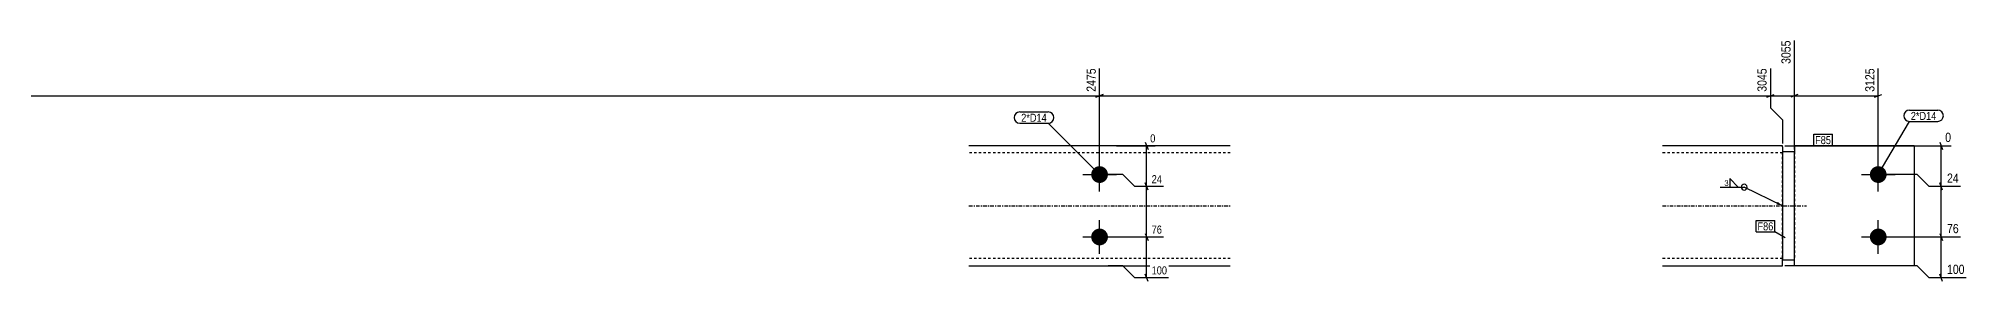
# Model space of a CAD drawing. Header units: millimetres. Extents: x 17 to 19271, y 5 to 1053.
# Drawn here: x 17662 to 19271, y 5 to 207 of the extents above; entities that cross this region are included whole.
import ezdxf

# ---------------------------------------------------------------- set-up
doc = ezdxf.new("R2010")
doc.units = ezdxf.units.MM
doc.linetypes.add('DXK_LINE_DOT2', pattern=[3.9198, 1.9599, -1.9599])
doc.linetypes.add('DXK_LINE_DOT3', pattern=[5.9187, 2.979, -0.9799, 0.9799, -0.9799])
for name, color, linetype in [('MÅLSÆTNING', 7, 'Continuous'), ('STÅL', 7, 'Continuous'), ('TEKST', 7, 'Continuous')]:
    doc.layers.add(name, color=color, linetype=linetype)
doc.styles.add('Arial Narrow', font='ARIALN.TTF', dxfattribs={"height": 0.2})

msp = doc.modelspace()

# ---------------------------------------------------------------- hatches: boundary and pattern name
at = {"layer": 'STÅL', "linetype": 'Continuous'}
for points in [[(18547.8, 100.8, -1), (18547.8, 86.8, -1)], [(19197.8, 100.8, -1), (19197.8, 86.8, -1)], [(18547.8, 48.8, -1), (18547.8, 34.8, -1)], [(19197.8, 48.8, -1), (19197.8, 34.8, -1)]]:
    msp.add_hatch(color=96, dxfattribs=at).paths.add_polyline_path(points)
at = {"layer": 'TEKST', "linetype": 'Continuous'}
msp.add_hatch(color=3, dxfattribs=at).paths.add_polyline_path([(19113.9, 71.1), (19117.8, 67.8), (19112.8, 68.9)])

# ---------------------------------------------------------------- linework, layer by layer
at = {"layer": 'MÅLSÆTNING', "color": 7, "linetype": 'Continuous'}
for p, q in [((19127.8, 114.8), (19127.8, 205.5)), ((19127.8, 114.8), (19127.8, 205.5)), ((18547.8, 95.8), (18547.8, 182.3)), ((18547.8, 95.8), (18547.8, 182.3)), ((19107.8, 182.3), (19107.8, 149.4)), ((19197.8, 95.8), (19197.8, 182.3)), ((16072.8, 159.4), (18547.8, 159.4)), ((18550.8, 160.6), (18544.8, 158.2)), ((18544.8, 158.2), (18550.8, 160.6)), ((18547.8, 159.4), (19107.8, 159.4)), ((19104.8, 158.2), (19110.8, 160.6)), ((19107.8, 149.4), (19117.8, 139.4)), ((19107.8, 149.4), (19117.8, 139.4)), ((19130.8, 160.6), (19124.8, 158.2)), ((19130.8, 160.6), (19124.8, 158.2)), ((19127.8, 159.4), (19197.8, 159.4)), ((19194.8, 158.2), (19200.8, 160.6)), ((19117.8, 139.4), (19117.8, 119.8)), ((19117.8, 139.4), (19117.8, 119.8)), ((18562, 117.8), (18594.3, 117.8)), ((18585.9, 120.8), (18588.3, 114.8)), ((18587.1, 83.8), (18587.1, 117.8)), ((19119.8, 117.8), (19258.6, 117.8)), ((19249.1, 120.8), (19251.5, 114.8)), ((18567.1, 93.8), (18549.8, 93.8)), ((18567.1, 93.8), (18549.8, 93.8)), ((18577.1, 83.8), (18567.1, 93.8)), ((18577.1, 83.8), (18567.1, 93.8)), ((18601.1, 83.8), (18577.1, 83.8)), ((18601.1, 83.8), (18577.1, 83.8)), ((18588.3, 80.8), (18585.9, 86.8)), ((18588.3, 80.8), (18585.9, 86.8)), ((19230.3, 93.8), (19199.8, 93.8)), ((19230.3, 93.8), (19199.8, 93.8)), ((19240.3, 83.8), (19230.3, 93.8)), ((19240.3, 83.8), (19230.3, 93.8)), ((19266.4, 83.8), (19240.3, 83.8)), ((19251.5, 80.8), (19249.1, 86.8)), ((19250.3, 41.8), (19250.3, 83.8)), ((18549.8, 41.8), (18601.1, 41.8)), ((18585.9, 44.8), (18588.3, 38.8)), ((18587.1, 7.8), (18587.1, 41.8)), ((19199.8, 41.8), (19266.4, 41.8)), ((19199.8, 41.8), (19266.4, 41.8)), ((19249.1, 44.8), (19251.5, 38.8)), ((19249.1, 44.8), (19251.5, 38.8)), ((19250.3, 7.8), (19250.3, 41.8)), ((18567.1, 17.8), (18555.1, 17.8)), ((18577.1, 7.8), (18567.1, 17.8)), ((19230.3, 17.8), (19119.8, 17.8)), ((19240.3, 7.8), (19230.3, 17.8)), ((18605.4, 7.8), (18577.1, 7.8)), ((18588.3, 4.8), (18585.9, 10.8)), ((19271.3, 7.8), (19240.3, 7.8)), ((19251.5, 4.8), (19249.1, 10.8))]:
    msp.add_line(p, q, dxfattribs=at)
at = {"layer": 'STÅL', "color": 2, "linetype": 'Continuous'}
for p, q in [((18656.8, 117.8), (18438.8, 117.8)), ((19117.8, 117.8), (19017.8, 117.8)), ((19117.8, 116.9), (19117.8, 117.8)), ((19117.8, 116.9), (19117.8, 112.8)), ((19117.8, 112.8), (19117.8, 22.8)), ((19127.8, 112.8), (19117.8, 112.8)), ((19127.8, 117.8), (19127.8, 112.8)), ((19227.8, 117.8), (19127.8, 117.8)), ((19127.8, 22.8), (19127.8, 112.8)), ((19227.8, 117.8), (19227.8, 17.8)), ((18438.8, 17.8), (18656.8, 17.8)), ((19017.8, 17.8), (19117.8, 17.8)), ((19117.8, 17.8), (19117.8, 22.8)), ((19117.8, 22.8), (19127.8, 22.8)), ((19127.8, 17.8), (19127.8, 22.8)), ((19227.8, 17.8), (19127.8, 17.8))]:
    msp.add_line(p, q, dxfattribs=at)
at = {"layer": 'STÅL', "color": 7, "linetype": 'DXK_LINE_DOT2'}
for p, q in [((19117.8, 24.3), (19117.8, 112.8)), ((19127.8, 112.8), (19127.8, 22.8)), ((18656.8, 111.8), (18438.8, 111.8)), ((19117.8, 111.8), (19017.8, 111.8)), ((18656.8, 23.8), (18438.8, 23.8)), ((19117.8, 23.8), (19017.8, 23.8)), ((19117.8, 23.8), (19117.8, 24.3)), ((19117.8, 22.8), (19117.8, 23.8))]:
    msp.add_line(p, q, dxfattribs=at)
at = {"layer": 'STÅL', "color": 96, "linetype": 'Continuous'}
for p, q in [((18547.8, 79.8), (18547.8, 107.8)), ((19197.8, 79.8), (19197.8, 107.8)), ((18533.8, 93.8), (18561.8, 93.8)), ((19183.8, 93.8), (19211.8, 93.8)), ((18547.8, 27.8), (18547.8, 55.8)), ((19197.8, 27.8), (19197.8, 55.8)), ((18533.8, 41.8), (18561.8, 41.8)), ((19183.8, 41.8), (19211.8, 41.8))]:
    msp.add_line(p, q, dxfattribs=at)
at = {"layer": 'STÅL', "color": 7, "linetype": 'DXK_LINE_DOT3'}
for p, q in [((18438.8, 67.8), (18656.8, 67.8)), ((19017.8, 67.8), (19137.8, 67.8))]:
    msp.add_line(p, q, dxfattribs=at)
at = {"layer": 'TEKST', "color": 3, "linetype": 'Continuous'}
msp.add_line((19117.8, 67.8), (19085.9, 83.3), dxfattribs=at)
for start, end in [(90, 270), (270, 90)]:
    msp.add_arc((19085.9, 83.3), 2.5, start, end, dxfattribs=at)

# ---------------------------------------------------------------- wipeouts: each hides what was drawn before it
at = {"color": 0}
for points in [[(19246.3, 139.3), (19246.3, 146.3), (19225, 146.3), (19225, 139.3)], [(18503.7, 137.8), (18503.7, 144.8), (18482.4, 144.8), (18482.4, 137.8)], [(19072.8, 83.9), (19072.8, 89.7), (19069, 89.7), (19069, 83.9)]]:
    msp.add_wipeout(points, dxfattribs=at).dxf.layer = 'TEKST'

# ---------------------------------------------------------------- next in the draw order: linework, layer by layer
at = {"layer": 'TEKST', "color": 3, "linetype": 'Continuous'}
for p, q in [((19065.9, 83.3), (19085.9, 83.3)), ((19081, 83.3), (19073.8, 90.4)), ((19073.8, 90.4), (19073.8, 83.3)), ((19073.8, 83.3), (19081, 83.3))]:
    msp.add_line(p, q, dxfattribs=at)

# ---------------------------------------------------------------- next in the draw order: texts
at = {"layer": 'TEKST', "color": 3, "style": 'Arial Narrow'}
msp.add_text('3', height=4.77, dxfattribs=at).set_placement((19069.4, 84.3))

# ---------------------------------------------------------------- next in the draw order: wipeouts: each hides what was drawn before it
at = {"color": 0, "linetype": 'Continuous'}
for points in [[(18546.2, 183.9), (18535, 183.9), (18535, 161.2), (18546.2, 161.2)], [(19106.2, 183.9), (19095, 183.9), (19095, 161.2), (19106.2, 161.2)], [(19196.2, 183.9), (19185, 183.9), (19185, 161.2), (19196.2, 161.2)], [(18595.7, 119.2), (18595.7, 129), (18588.7, 129), (18588.7, 119.2)], [(19266.5, 85.4), (19266.5, 96.6), (19253.6, 96.6), (19253.6, 85.4)], [(18601.3, 43.2), (18601.3, 53), (18589.9, 53), (18589.9, 43.2)], [(19266.5, 43.4), (19266.5, 54.6), (19253.6, 54.6), (19253.6, 43.4)], [(18605.5, 9.2), (18605.5, 19), (18589.9, 19), (18589.9, 9.2)], [(19271.4, 9.4), (19271.4, 20.6), (19253.6, 20.6), (19253.6, 9.4)]]:
    msp.add_wipeout(points, dxfattribs=at).dxf.layer = 'MÅLSÆTNING'
at = {"color": 0}
for points in [[(19246.3, 139.3), (19246.3, 146.3), (19225, 146.3), (19225, 139.3)], [(18503.7, 137.8), (18503.7, 144.8), (18482.4, 144.8), (18482.4, 137.8)], [(19158.3, 119.2), (19158.3, 126.2), (19145.1, 126.2), (19145.1, 119.2)], [(19110.2, 47.3), (19110.2, 54.3), (19097, 54.3), (19097, 47.3)]]:
    msp.add_wipeout(points, dxfattribs=at).dxf.layer = 'TEKST'

# ---------------------------------------------------------------- next in the draw order: linework, layer by layer
at = {"layer": 'MÅLSÆTNING', "color": 7, "linetype": 'Continuous'}
for p, q in [((19107.8, 182.3), (19107.8, 149.4)), ((19104.8, 158.2), (19110.8, 160.6)), ((19107.8, 159.4), (19127.8, 159.4)), ((19250.3, 83.8), (19250.3, 117.8)), ((18587.1, 41.8), (18587.1, 83.8)), ((19266.4, 83.8), (19240.3, 83.8)), ((19251.5, 80.8), (19249.1, 86.8)), ((18549.8, 41.8), (18601.1, 41.8)), ((18585.9, 44.8), (18588.3, 38.8))]:
    msp.add_line(p, q, dxfattribs=at)
at = {"layer": 'TEKST', "color": 7, "linetype": 'Continuous'}
for p, q in [((18481.2, 146), (18504.9, 146)), ((19223.8, 147.5), (19247.5, 147.5)), ((18481.2, 136.6), (18504.9, 136.6)), ((18547.8, 93.8), (18504.9, 136.6)), ((19197.8, 93.8), (19223.8, 138.1))]:
    msp.add_line(p, q, dxfattribs=at)
for centre, start, end in [((18481.2, 141.3), 90, 270), ((18504.9, 141.3), 270, 90), ((19223.8, 142.8), 90, 270)]:
    msp.add_arc(centre, 4.7, start, end, dxfattribs=at)

# ---------------------------------------------------------------- next in the draw order: texts
at = {"layer": 'MÅLSÆTNING', "color": 3, "linetype": 'Continuous', "style": 'Arial Narrow'}
for s, p in [('2475', (18544.6, 162.8)), ('3045', (19104.6, 162.8)), ('3125', (19194.6, 162.8))]:
    msp.add_text(s, height=7.64, rotation=90.0002, dxfattribs=at).set_placement(p)
for s, height, p in [('0', 6.68, (18590.1, 120.6)), ('24', 7.64, (19255.2, 87)), ('76', 6.68, (18591.3, 44.6)), ('76', 7.64, (19255.2, 45)), ('100', 6.68, (18591.3, 10.6)), ('100', 7.64, (19255.2, 11))]:
    msp.add_text(s, height=height, dxfattribs=at).set_placement(p)
at = {"layer": 'TEKST', "color": 3, "style": 'Arial Narrow'}
for p in [(19225, 139.3), (18482.4, 137.8)]:
    msp.add_text('2*D14', height=6.68, dxfattribs=at).set_placement(p)

# ---------------------------------------------------------------- next in the draw order: wipeouts: each hides what was drawn before it
at = {"color": 0}
for points in [[(19158.3, 119.2), (19158.3, 126.2), (19145.1, 126.2), (19145.1, 119.2)], [(19110.2, 47.3), (19110.2, 54.3), (19097, 54.3), (19097, 47.3)]]:
    msp.add_wipeout(points, dxfattribs=at).dxf.layer = 'TEKST'

# ---------------------------------------------------------------- next in the draw order: linework, layer by layer
at = {"layer": 'TEKST', "color": 7, "linetype": 'Continuous'}
for p, q in [((19143.9, 127.4), (19159.5, 127.4)), ((19143.9, 118), (19143.9, 127.4)), ((19143.9, 118), (19159.5, 118)), ((19159.5, 118), (19159.5, 127.4)), ((19095.8, 55.5), (19111.4, 55.5)), ((19095.8, 46.1), (19095.8, 55.5)), ((19111.4, 46.1), (19111.4, 55.5)), ((19095.8, 46.1), (19111.4, 46.1)), ((19120.1, 41.1), (19111.4, 46.1))]:
    msp.add_line(p, q, dxfattribs=at)

# ---------------------------------------------------------------- next in the draw order: texts
at = {"layer": 'TEKST', "color": 3, "style": 'Arial Narrow'}
for s, p in [('F85', (19145.1, 119.2)), ('F86', (19097, 47.3))]:
    msp.add_text(s, height=6.68, dxfattribs=at).set_placement(p)

# ---------------------------------------------------------------- next in the draw order: wipeouts: each hides what was drawn before it
at = {"color": 0, "linetype": 'Continuous'}
for points in [[(19126.2, 207.1), (19115, 207.1), (19115, 184.4), (19126.2, 184.4)], [(19260.2, 119.4), (19260.2, 130.6), (19252.1, 130.6), (19252.1, 119.4)], [(18601.3, 85.2), (18601.3, 95), (18589.9, 95), (18589.9, 85.2)]]:
    msp.add_wipeout(points, dxfattribs=at).dxf.layer = 'MÅLSÆTNING'

# ---------------------------------------------------------------- next in the draw order: linework, layer by layer
at = {"layer": 'TEKST', "color": 7, "linetype": 'Continuous'}
msp.add_line((19223.8, 138.1), (19247.5, 138.1), dxfattribs=at)
msp.add_arc((19247.5, 142.8), 4.7, 270, 90, dxfattribs=at)

# ---------------------------------------------------------------- next in the draw order: texts
at = {"layer": 'MÅLSÆTNING', "color": 3, "linetype": 'Continuous', "style": 'Arial Narrow'}
msp.add_text('3055', height=7.64, rotation=90.0002, dxfattribs=at).set_placement((19124.6, 186))
for s, height, p in [('0', 7.64, (19253.7, 121)), ('24', 6.68, (18591.3, 86.6))]:
    msp.add_text(s, height=height, dxfattribs=at).set_placement(p)

doc.saveas('drawing.dxf')
